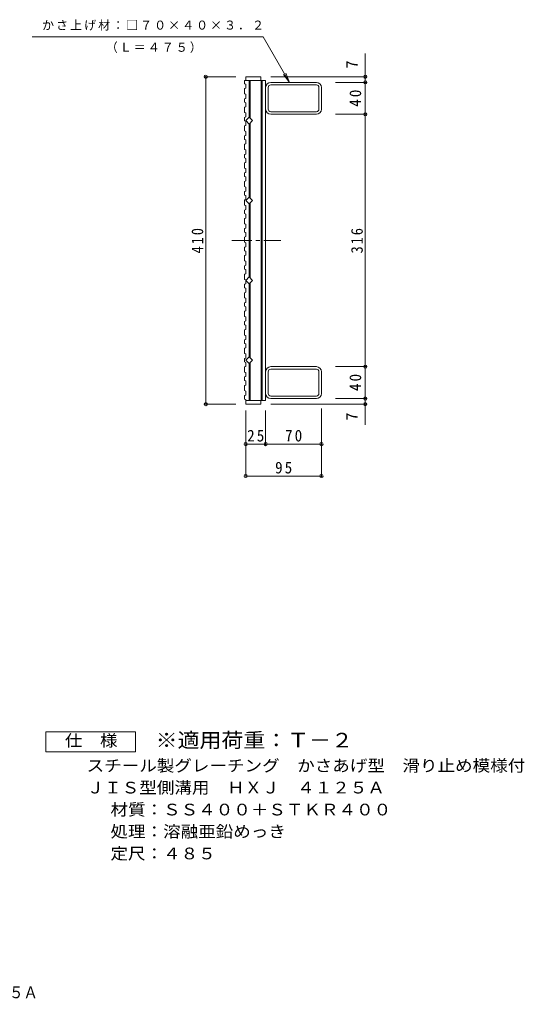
# Model space of a CAD drawing. Units: millimetres, scale not verified. Extents: x -576 to 809, y -686 to 619.
# Drawn here: x 176 to 809, y -686 to 540 of the extents above; entities that cross this region are included whole.
import ezdxf
from ezdxf.enums import TextEntityAlignment as Align

# ---------------------------------------------------------------- set-up
doc = ezdxf.new("R2010")
doc.units = ezdxf.units.MM
doc.header["$LTSCALE"] = 5
doc.header["$PDMODE"] = 32
doc.header["$PDSIZE"] = 4
doc.linetypes.add('CHAIN1', pattern=[8, 5, -1, 1, -1])
for name, color, linetype, lineweight in [('B-1', 2, 'Continuous', 9), ('B-2', 3, 'Continuous', 9), ('B-4', 7, 'Continuous', 9), ('B-A', 3, 'Continuous', 9), ('F-4_F-4ﾚｲﾔ', 2, 'Continuous', 9)]:
    doc.layers.add(name, color=color, linetype=linetype, lineweight=lineweight)
doc.layers.add('F-5_F-5ﾚｲﾔ', color=2, linetype='Continuous')
doc.styles.add('ＭＳ ゴシック', font='')
doc.styles.get('ＭＳ ゴシック').set_extended_font_data('MS Gothic')

msp = doc.modelspace()

# ---------------------------------------------------------------- linework, layer by layer
at = {"layer": 'B-1'}
for p, q in [((484.365, 455.299), (484.365, 428.099)), ((487.565, 428.099), (487.565, 455.299)), ((547.965, 461.699), (490.765, 461.699)), ((547.965, 458.499), (490.765, 458.499)), ((551.165, 428.099), (551.165, 455.299)), ((554.365, 428.099), (554.365, 455.299)), ((490.765, 424.899), (547.965, 424.899)), ((547.965, 421.699), (490.765, 421.699)), ((484.365, 99.299), (484.365, 72.099)), ((487.565, 99.299), (487.565, 72.099)), ((547.965, 105.699), (490.765, 105.699)), ((490.765, 102.499), (547.965, 102.499)), ((551.165, 99.299), (551.165, 72.099)), ((554.365, 99.299), (554.365, 72.099)), ((547.965, 68.899), (490.765, 68.899)), ((547.965, 65.699), (490.765, 65.699))]:
    msp.add_line(p, q, dxfattribs=at)
for centre, radius, start, end in [((490.765, 455.299), 6.4, 90, 180), ((490.765, 455.299), 3.2, 90, 180), ((547.965, 455.299), 6.4, 0, 90), ((547.965, 455.299), 3.2, 0, 90), ((490.765, 428.099), 6.4, 180, 270), ((490.765, 428.099), 3.2, 180, 270), ((547.965, 428.099), 6.4, 270, 0), ((547.965, 428.099), 3.2, 270, 0), ((490.765, 99.299), 6.4, 90, 180), ((490.765, 99.299), 3.2, 90, 180), ((547.965, 99.299), 6.4, 0, 90), ((547.965, 99.299), 3.2, 0, 90), ((490.765, 72.099), 6.4, 180, 270), ((490.765, 72.099), 3.2, 180, 270), ((547.965, 72.099), 3.2, 270, 0), ((547.965, 72.099), 6.4, 270, 0)]:
    msp.add_arc(centre, radius, start, end, dxfattribs=at)
at = {"layer": 'B-2'}
for p, q in [((459.365, 468.699), (478.365, 468.699)), ((478.365, 464.199), (478.365, 468.699)), ((457.865, 464.199), (484.365, 464.199)), ((463.865, 464.199), (463.865, 417.684)), ((464.865, 464.199), (464.865, 416.684)), ((478.865, 464.199), (478.865, 313.699)), ((479.865, 464.199), (479.865, 313.699)), ((484.365, 464.199), (484.365, 313.699)), ((463.865, 409.713), (463.865, 317.684)), ((464.865, 410.713), (464.865, 316.684)), ((467.85, 313.699), (463.607, 309.456)), ((463.865, 217.684), (463.865, 309.714)), ((464.865, 216.684), (464.865, 310.714)), ((478.865, 63.199), (478.865, 313.699)), ((479.865, 63.199), (479.865, 313.699)), ((484.365, 63.199), (484.365, 313.699)), ((463.865, 117.684), (463.865, 209.714)), ((464.865, 116.684), (464.865, 210.714)), ((464.865, 63.199), (464.865, 110.714)), ((463.865, 63.199), (463.865, 109.714)), ((459.365, 63.199), (484.365, 63.199)), ((459.365, 63.199), (459.365, 58.699)), ((478.365, 63.199), (478.365, 58.699)), ((459.365, 58.699), (478.365, 58.699))]:
    msp.add_line(p, q, dxfattribs=at)
at = {"layer": 'B-2', "linetype": 'CHAIN1'}
msp.add_line((442.141, 263.699), (503.496, 263.699), dxfattribs=at)
at = {"layer": 'B-2'}
for points in [[(467.85, 413.699), (463.607, 409.456), (459.365, 413.699), (463.607, 417.941)], [(467.85, 213.699), (463.607, 217.942), (459.365, 213.699), (463.607, 209.456)], [(467.85, 113.699), (463.607, 117.942), (459.365, 113.699), (463.607, 109.456)]]:
    msp.add_lwpolyline(points, close=True, dxfattribs=at)
msp.add_lwpolyline([(463.607, 309.456), (459.365, 313.699), (463.607, 317.941), (467.85, 313.699)], dxfattribs=at)
at = {"layer": 'B-4'}
for p, q in [((191.569, 518.699), (481.456, 518.699)), ((514.365, 461.699), (481.456, 518.699)), ((609.365, 32.998), (609.365, 497.913)), ((446.865, 468.699), (407.865, 468.699)), ((409.365, 58.699), (409.365, 468.699)), ((490.865, 468.699), (610.865, 468.699)), ((514.365, 461.699), (506.755, 471.616)), ((514.365, 461.699), (509.581, 473.247)), ((571.865, 461.699), (610.865, 461.699)), ((571.865, 421.699), (610.865, 421.699)), ((571.865, 105.699), (610.865, 105.699)), ((571.865, 65.699), (610.865, 65.699)), ((446.865, 58.699), (407.865, 58.699)), ((459.365, 50.699), (459.365, -31.301)), ((484.365, 50.699), (484.365, 7.199)), ((490.865, 58.699), (610.865, 58.699)), ((554.365, 53.199), (554.365, -32.801)), ((459.365, 8.699), (554.365, 8.699)), ((459.365, -31.301), (554.365, -31.301))]:
    msp.add_line(p, q, dxfattribs=at)
for p in [(409.365, 468.699), (609.365, 468.699), (609.365, 461.699), (609.365, 421.699), (609.365, 105.699), (609.365, 65.699), (409.365, 58.699), (609.365, 58.699), (459.365, 8.699), (484.365, 8.699), (554.365, 8.699), (459.365, -31.301), (554.365, -31.301)]:
    msp.add_point(p, dxfattribs=at)
at = {"layer": 'B-A'}
for p, q in [((459.365, 468.699), (459.365, 464.199)), ((457.865, 464.199), (457.865, 459.91)), ((457.865, 453.774), (459.365, 454.286)), ((457.865, 441.091), (459.365, 441.603)), ((459.365, 446.716), (459.365, 441.603)), ((457.865, 430.548), (459.365, 431.059)), ((457.865, 417.865), (459.365, 418.376)), ((459.365, 423.489), (459.365, 418.376)), ((457.865, 407.322), (459.365, 407.833)), ((459.365, 412.946), (459.365, 407.833)), ((457.865, 394.639), (459.365, 395.15)), ((459.365, 400.263), (459.365, 395.15)), ((457.865, 384.095), (459.365, 384.607)), ((459.365, 389.72), (459.365, 384.607)), ((457.865, 371.412), (459.365, 371.923)), ((459.365, 377.037), (459.365, 371.923)), ((457.865, 360.869), (459.365, 361.38)), ((459.365, 366.493), (459.365, 361.38)), ((457.865, 348.186), (459.365, 348.697)), ((459.365, 353.81), (459.365, 348.697)), ((459.365, 343.267), (459.365, 338.154)), ((457.865, 337.642), (459.365, 338.154)), ((457.865, 324.959), (459.365, 325.471)), ((459.365, 330.584), (459.365, 325.471)), ((459.365, 320.04), (459.365, 314.927)), ((457.865, 314.416), (459.365, 314.927)), ((459.365, 307.357), (459.365, 302.244)), ((457.865, 301.733), (459.365, 302.244)), ((459.365, 296.814), (459.365, 291.701)), ((457.865, 291.19), (459.365, 291.701)), ((459.365, 284.131), (459.365, 279.018)), ((457.865, 278.506), (459.365, 279.018)), ((459.365, 273.588), (459.365, 268.475)), ((457.865, 267.963), (459.365, 268.475)), ((459.365, 260.904), (459.365, 255.791)), ((457.865, 255.28), (459.365, 255.791)), ((457.865, 244.737), (459.365, 245.248)), ((459.365, 250.361), (459.365, 245.248)), ((459.365, 237.678), (459.365, 232.565)), ((457.865, 232.053), (459.365, 232.565)), ((457.865, 221.51), (459.365, 222.022)), ((459.365, 227.135), (459.365, 222.022)), ((457.865, 208.827), (459.365, 209.338)), ((459.365, 214.452), (459.365, 209.338)), ((457.865, 198.284), (459.365, 198.795)), ((459.365, 203.908), (459.365, 198.795)), ((457.865, 185.601), (459.365, 186.112)), ((459.365, 191.225), (459.365, 186.112)), ((457.865, 175.057), (459.365, 175.569)), ((459.365, 180.682), (459.365, 175.569)), ((457.865, 162.374), (459.365, 162.886)), ((459.365, 167.999), (459.365, 162.886)), ((457.865, 151.831), (459.365, 152.342)), ((459.365, 157.455), (459.365, 152.342)), ((457.865, 139.148), (459.365, 139.659)), ((459.365, 144.772), (459.365, 139.659)), ((457.865, 128.604), (459.365, 129.116)), ((459.365, 134.229), (459.365, 129.116)), ((457.865, 115.921), (459.365, 116.433)), ((459.365, 121.546), (459.365, 116.433)), ((459.365, 111.003), (459.365, 105.889)), ((457.865, 105.378), (459.365, 105.889)), ((459.365, 98.319), (459.365, 93.206)), ((457.865, 92.695), (459.365, 93.206)), ((459.365, 87.776), (459.365, 82.663)), ((457.865, 82.152), (459.365, 82.663)), ((459.365, 75.093), (459.365, 69.98)), ((457.865, 69.468), (459.365, 69.98)), ((459.365, 64.55), (459.365, 59.437))]:
    msp.add_line(p, q, dxfattribs=at)
for points in [[(457.865, 459.91), (459.365, 459.399), (459.365, 454.286)], [(457.865, 453.774), (457.865, 447.227), (459.365, 446.716)], [(457.865, 441.091), (457.865, 436.684), (459.365, 436.173), (459.365, 431.059)], [(457.865, 430.548), (457.865, 424.001), (459.365, 423.489)], [(457.865, 417.865), (457.865, 413.457), (459.365, 412.946)], [(457.865, 407.322), (457.865, 400.774), (459.365, 400.263)], [(457.865, 394.639), (457.865, 390.231), (459.365, 389.72)], [(457.865, 384.095), (457.865, 377.548), (459.365, 377.037)], [(457.865, 371.412), (457.865, 367.005), (459.365, 366.493)], [(457.865, 360.869), (457.865, 354.321), (459.365, 353.81)], [(457.865, 348.186), (457.865, 343.778), (459.365, 343.267)], [(457.865, 337.642), (457.865, 331.095), (459.365, 330.584)], [(457.865, 324.959), (457.865, 320.552), (459.365, 320.04)], [(457.865, 314.416), (457.865, 307.869), (459.365, 307.357)], [(457.865, 301.733), (457.865, 297.325), (459.365, 296.814)], [(457.865, 291.19), (457.865, 284.642), (459.365, 284.131)], [(457.865, 278.506), (457.865, 274.099), (459.365, 273.588)], [(457.865, 267.963), (457.865, 261.416), (459.365, 260.904)], [(457.865, 255.28), (457.865, 250.873), (459.365, 250.361)], [(457.865, 244.737), (457.865, 238.189), (459.365, 237.678)], [(457.865, 232.053), (457.865, 227.646), (459.365, 227.135)], [(457.865, 221.51), (457.865, 214.963), (459.365, 214.452)], [(457.865, 208.827), (457.865, 204.42), (459.365, 203.908)], [(457.865, 198.284), (457.865, 191.736), (459.365, 191.225)], [(457.865, 185.601), (457.865, 181.193), (459.365, 180.682)], [(457.865, 175.057), (457.865, 168.51), (459.365, 167.999)], [(457.865, 162.374), (457.865, 157.967), (459.365, 157.455)], [(457.865, 151.831), (457.865, 145.284), (459.365, 144.772)], [(457.865, 139.148), (457.865, 134.74), (459.365, 134.229)], [(457.865, 128.604), (457.865, 122.057), (459.365, 121.546)], [(457.865, 115.921), (457.865, 111.514), (459.365, 111.003)], [(457.865, 105.378), (457.865, 98.831), (459.365, 98.319)], [(457.865, 92.695), (457.865, 88.287), (459.365, 87.776)], [(457.865, 82.152), (457.865, 75.604), (459.365, 75.093)], [(457.865, 69.468), (457.865, 65.061), (459.365, 64.55)]]:
    msp.add_lwpolyline(points, dxfattribs=at)
at = {"layer": 'F-4_F-4ﾚｲﾔ'}
msp.add_lwpolyline([(208.941, -376.769), (208.941, -351.769), (321.441, -351.769), (321.441, -376.769)], close=True, dxfattribs=at)

# ---------------------------------------------------------------- texts
at = {"layer": 'B-4', "color": 2, "style": 'ＭＳ ゴシック'}
for p in [(604.365, 479.13), (604.365, 38.125)]:
    msp.add_text('7', height=14.66, rotation=90, dxfattribs=at).set_placement(p, align=Align.BOTTOM_LEFT)
at = {"layer": 'B-4', "char_height": 11, "attachment_point": 7, "style": 'ＭＳ ゴシック'}
for s, insert in [('\\T1.17;かさ上げ材：□７０×４０×３．２', (204.153, 526.503)), ('\\T1.17;（Ｌ＝４７５）', (283.998, 498.5))]:
    msp.add_mtext(s, dxfattribs=dict(at, insert=insert))
at = {"layer": 'B-4', "color": 2, "char_height": 14.66, "attachment_point": 7, "rotation": 90, "style": 'ＭＳ ゴシック'}
for s, insert in [('\\T1.27;\\W0.95;40', (604.365, 431.074)), ('\\T1.27;\\W0.9;410', (406.365, 247.449)), ('\\T1.27;\\W0.9;316', (606.365, 247.449)), ('\\T1.27;\\W0.95;40', (604.365, 75.074))]:
    msp.add_mtext(s, dxfattribs=dict(at, insert=insert))
at = {"layer": 'B-4', "color": 2, "char_height": 14.66, "attachment_point": 7, "style": 'ＭＳ ゴシック'}
for s, insert in [('\\T1.27;\\W0.95;25', (461.24, 11.699)), ('\\T1.27;\\W0.95;70', (508.74, 11.699)), ('\\T1.27;\\W0.95;95', (496.24, -28.301))]:
    msp.add_mtext(s, dxfattribs=dict(at, insert=insert))
at = {"layer": 'F-4_F-4ﾚｲﾔ', "style": 'ＭＳ ゴシック', "width": 1.1}
for s, p in [('仕\u3000様', (232.692, -374.269)), ('スチール製グレーチング\u3000かさあげ型\u3000滑り止め模様付', (259.986, -405.729)), ('ＪＩＳ型側溝用\u3000ＨＸＪ\u3000４１２５Ａ', (259.986, -433.23)), ('材質：ＳＳ４００＋ＳＴＫＲ４００', (289.842, -460.728)), ('処理：溶融亜鉛めっき', (289.842, -488.229)), ('定尺：４８５', (289.842, -515.729))]:
    msp.add_text(s, height=14.66, dxfattribs=at).set_placement(p, align=Align.BOTTOM_LEFT)
at = {"layer": 'F-5_F-5ﾚｲﾔ', "color": 3, "style": 'ＭＳ ゴシック', "width": 1.1}
msp.add_text('※適用荷重：Ｔ－２', height=18.33, dxfattribs=at).set_placement((346.441, -376.769), align=Align.BOTTOM_LEFT)
at = {"layer": 'F-5_F-5ﾚｲﾔ', "style": 'ＭＳ ゴシック', "width": 0.9}
msp.add_text('ＨＸＪ\u3000４１２５Ａ', height=14.66, dxfattribs=at).set_placement((36.832, -689.67), align=Align.BOTTOM_LEFT)

doc.saveas('drawing.dxf')
